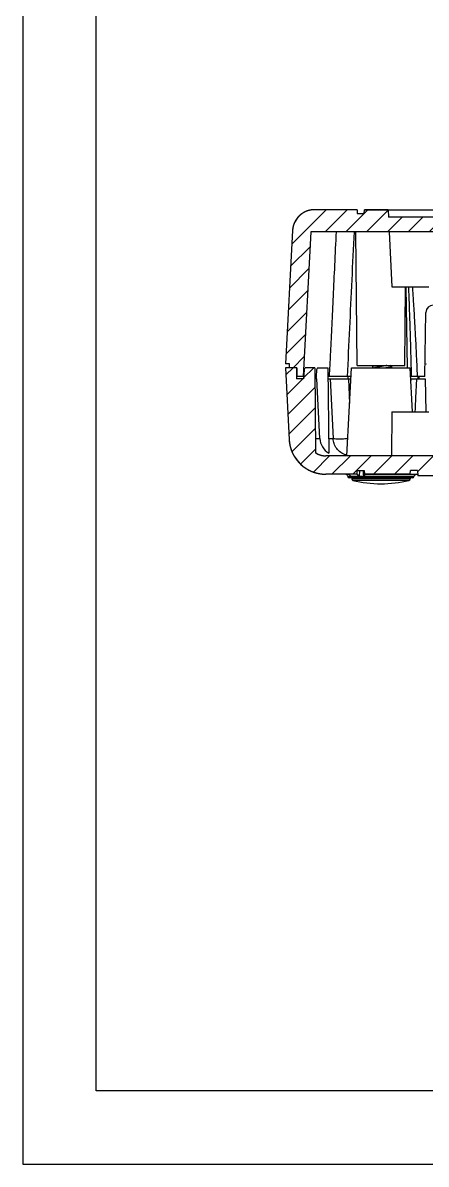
# Model space of a CAD drawing. Header units: millimetres. Extents: x 4625 to 5204, y 1432 to 1835.
# Drawn here: x 4625.1 to 4680, y 1432.5 to 1587.8 of the extents above; entities that cross this region are included whole.
import ezdxf

# ---------------------------------------------------------------- set-up
doc = ezdxf.new("R2010")
doc.units = ezdxf.units.MM
doc.layers.add('from', color=7, linetype='Continuous')
pattern_1 = [(45, (3879.0956, 1244.5771), (-1.4142136, 1.4142136), [])]

msp = doc.modelspace()

# ---------------------------------------------------------------- hatches: boundary and pattern name
at = {"linetype": 'Continuous'}
h = msp.add_hatch(dxfattribs=at)
h.set_pattern_fill('DEFAULT__2', color=5, scale=2, angle=45, style=0, pattern_type=0)
h.set_pattern_definition(pattern_1)
edge = h.paths.add_edge_path()
edge.add_line((4662.392, 1540.878), (4661.389, 1540.878))
edge.add_line((4661.389, 1540.878), (4661.383, 1541.378))
edge.add_line((4661.383, 1541.378), (4660.865, 1541.378))
edge.add_line((4661.817, 1559.535), (4660.865, 1541.378))
edge.add_spline(control_points=[(4664.813, 1562.378), (4663.127, 1562.378), (4661.905, 1561.218), (4661.817, 1559.535)], knot_values=[0, 0, 0, 0, 1, 1, 1, 1], weights=[1, 0.8169162, 0.8169162, 1], degree=3, periodic=0)
edge.add_line((4670.589, 1562.378), (4664.813, 1562.378))
edge.add_line((4670.589, 1562.378), (4670.615, 1561.878))
edge.add_line((4670.615, 1561.878), (4671.563, 1561.878))
edge.add_line((4671.563, 1561.878), (4671.589, 1562.378))
edge.add_line((4674.839, 1562.378), (4671.589, 1562.378))
edge.add_line((4674.839, 1562.378), (4674.856, 1561.378))
edge.add_line((4754.821, 1561.378), (4674.856, 1561.378))
edge.add_line((4754.839, 1562.378), (4754.821, 1561.378))
edge.add_line((4758.089, 1562.378), (4754.839, 1562.378))
edge.add_line((4758.089, 1562.378), (4758.115, 1561.878))
edge.add_line((4758.115, 1561.878), (4759.063, 1561.878))
edge.add_line((4759.063, 1561.878), (4759.089, 1562.378))
edge.add_line((4764.865, 1562.378), (4759.089, 1562.378))
edge.add_spline(control_points=[(4764.865, 1562.378), (4766.55, 1562.378), (4767.773, 1561.218), (4767.861, 1559.535)], knot_values=[0, 0, 0, 0, 1, 1, 1, 1], weights=[1, 0.8169162, 0.8169162, 1], degree=3, periodic=0)
edge.add_line((4767.861, 1559.535), (4768.813, 1541.378))
edge.add_line((4768.813, 1541.378), (4768.295, 1541.378))
edge.add_line((4768.295, 1541.378), (4768.289, 1540.878))
edge.add_line((4768.289, 1540.878), (4767.285, 1540.878))
edge.add_line((4767.264, 1539.678), (4767.285, 1540.878))
edge.add_line((4767.264, 1539.678), (4766.398, 1539.678))
edge.add_line((4765.366, 1559.378), (4766.398, 1539.678))
edge.add_line((4765.366, 1559.378), (4664.312, 1559.378))
edge.add_line((4664.312, 1559.378), (4663.279, 1539.678))
edge.add_line((4663.279, 1539.678), (4662.413, 1539.678))
edge.add_line((4662.413, 1539.678), (4662.392, 1540.878))
h = msp.add_hatch(dxfattribs=at)
h.set_pattern_fill('B', color=5, scale=2, angle=45, style=0, pattern_type=0)
h.set_pattern_definition(pattern_1)
edge = h.paths.add_edge_path()
edge.add_line((4664.839, 1540.878), (4663.55, 1540.878))
edge.add_line((4664.839, 1540.878), (4664.94, 1529.31))
edge.add_spline(control_points=[(4664.94, 1529.31), (4665.357, 1529.026), (4665.839, 1528.878), (4666.344, 1528.878)], knot_values=[0, 0, 0, 0, 1, 1, 1, 1], weights=[1, 0.9705965, 0.9705965, 1], degree=3, periodic=0)
edge.add_line((4763.334, 1528.878), (4666.344, 1528.878))
edge.add_spline(control_points=[(4764.738, 1529.31), (4764.321, 1529.026), (4763.838, 1528.878), (4763.334, 1528.878)], knot_values=[0, 0, 0, 0, 1, 1, 1, 1], weights=[1, 0.9705965, 0.9705965, 1], degree=3, periodic=0)
edge.add_line((4764.839, 1540.878), (4764.738, 1529.31))
edge.add_line((4766.128, 1540.878), (4764.839, 1540.878))
edge.add_line((4766.128, 1540.878), (4766.293, 1540.593))
edge.add_line((4766.293, 1540.593), (4766.357, 1539.378))
edge.add_line((4767.309, 1539.378), (4766.357, 1539.378))
edge.add_line((4767.335, 1540.878), (4767.309, 1539.378))
edge.add_line((4768.839, 1540.878), (4767.335, 1540.878))
edge.add_line((4768.839, 1540.878), (4768.327, 1531.117))
edge.add_spline(control_points=[(4768.327, 1531.117), (4768.18, 1528.312), (4766.143, 1526.378), (4763.334, 1526.378)], knot_values=[0, 0, 0, 0, 1, 1, 1, 1], weights=[1, 0.8169162, 0.8169162, 1], degree=3, periodic=0)
edge.add_line((4763.334, 1526.378), (4759.089, 1526.378))
edge.add_line((4759.089, 1526.378), (4759.063, 1526.878))
edge.add_line((4759.063, 1526.878), (4758.115, 1526.878))
edge.add_line((4758.115, 1526.878), (4758.089, 1526.378))
edge.add_line((4758.089, 1526.378), (4751.839, 1526.378))
edge.add_line((4751.839, 1526.378), (4751.83, 1526.878))
edge.add_line((4751.83, 1526.878), (4750.839, 1526.878))
edge.add_line((4750.839, 1526.878), (4750.827, 1526.178))
edge.add_line((4750.827, 1526.178), (4727.339, 1526.178))
edge.add_line((4727.335, 1526.378), (4727.339, 1526.178))
edge.add_line((4727.335, 1526.378), (4702.342, 1526.378))
edge.add_line((4702.342, 1526.378), (4702.339, 1526.178))
edge.add_line((4702.339, 1526.178), (4678.851, 1526.178))
edge.add_line((4678.839, 1526.878), (4678.851, 1526.178))
edge.add_line((4678.839, 1526.878), (4677.848, 1526.878))
edge.add_line((4677.839, 1526.378), (4677.848, 1526.878))
edge.add_line((4677.839, 1526.378), (4671.589, 1526.378))
edge.add_line((4671.563, 1526.878), (4671.589, 1526.378))
edge.add_line((4670.615, 1526.878), (4671.563, 1526.878))
edge.add_line((4670.589, 1526.378), (4670.615, 1526.878))
edge.add_line((4670.589, 1526.378), (4666.344, 1526.378))
edge.add_spline(control_points=[(4661.35, 1531.117), (4661.497, 1528.312), (4663.535, 1526.378), (4666.344, 1526.378)], knot_values=[0, 0, 0, 0, 1, 1, 1, 1], weights=[1, 0.8169162, 0.8169162, 1], degree=3, periodic=0)
edge.add_line((4660.839, 1540.878), (4661.35, 1531.117))
edge.add_line((4662.342, 1540.878), (4660.839, 1540.878))
edge.add_line((4662.342, 1540.878), (4662.368, 1539.378))
edge.add_line((4663.321, 1539.378), (4662.368, 1539.378))
edge.add_line((4663.385, 1540.593), (4663.321, 1539.378))
edge.add_line((4663.385, 1540.593), (4663.55, 1540.878))

# ---------------------------------------------------------------- linework, layer by layer
at = {"color": 7, "linetype": 'Continuous'}
for p, q in [((4670.589, 1562.378), (4664.813, 1562.378)), ((4670.589, 1562.378), (4664.813, 1562.378)), ((4670.589, 1562.378), (4670.615, 1561.878)), ((4670.589, 1562.378), (4670.615, 1561.878)), ((4670.615, 1561.878), (4671.563, 1561.878)), ((4670.615, 1561.878), (4671.563, 1561.878)), ((4671.563, 1561.878), (4671.589, 1562.378)), ((4671.563, 1561.878), (4671.589, 1562.378)), ((4671.589, 1562.378), (4758.089, 1562.378)), ((4674.839, 1562.378), (4671.589, 1562.378)), ((4674.839, 1562.378), (4674.856, 1561.378)), ((4674.839, 1562.378), (4674.856, 1561.378)), ((4754.821, 1561.378), (4674.856, 1561.378)), ((4754.821, 1561.378), (4674.856, 1561.378)), ((4661.817, 1559.535), (4660.865, 1541.378)), ((4661.817, 1559.535), (4660.865, 1541.378)), ((4664.312, 1559.378), (4663.279, 1539.678)), ((4664.312, 1559.378), (4663.279, 1539.678)), ((4765.366, 1559.378), (4664.312, 1559.378)), ((4765.366, 1559.378), (4664.312, 1559.378)), ((4670.589, 1541.178), (4670.43, 1559.378)), ((4674.946, 1559.378), (4675.339, 1551.878)), ((4675.339, 1551.878), (4680.339, 1551.878)), ((4677.089, 1541.178), (4677.182, 1551.878)), ((4677.468, 1540.878), (4677.276, 1551.878)), ((4679.818, 1539.678), (4679.97, 1548.396)), ((4661.383, 1541.378), (4660.865, 1541.378)), ((4661.383, 1541.378), (4660.865, 1541.378)), ((4661.389, 1540.878), (4661.383, 1541.378)), ((4661.389, 1540.878), (4661.383, 1541.378)), ((4670.589, 1541.178), (4677.089, 1541.178)), ((4672.739, 1540.878), (4672.739, 1541.178)), ((4672.739, 1541.178), (4672.739, 1540.878)), ((4675.309, 1541.113), (4675.199, 1541.178)), ((4675.339, 1541.078), (4675.309, 1541.113)), ((4675.339, 1540.978), (4675.339, 1541.078)), ((4662.392, 1540.878), (4660.839, 1540.878)), ((4660.839, 1540.878), (4661.35, 1531.117)), ((4662.342, 1540.878), (4660.839, 1540.878)), ((4660.839, 1540.878), (4661.35, 1531.117)), ((4662.392, 1540.878), (4661.389, 1540.878)), ((4662.342, 1540.878), (4662.368, 1539.378)), ((4662.342, 1540.878), (4662.368, 1539.378)), ((4662.392, 1540.878), (4662.413, 1539.678)), ((4662.413, 1539.678), (4662.392, 1540.878)), ((4663.337, 1539.678), (4662.413, 1539.678)), ((4663.279, 1539.678), (4662.413, 1539.678)), ((4663.385, 1540.593), (4663.321, 1539.378)), ((4663.385, 1540.593), (4663.321, 1539.378)), ((4663.385, 1540.593), (4663.55, 1540.878)), ((4663.385, 1540.593), (4663.55, 1540.878)), ((4664.839, 1540.878), (4663.55, 1540.878)), ((4664.839, 1540.878), (4663.55, 1540.878)), ((4664.839, 1540.878), (4664.94, 1529.31)), ((4664.839, 1540.878), (4664.94, 1529.31)), ((4665.02, 1539.678), (4664.849, 1539.678)), ((4665.02, 1539.678), (4665.004, 1539.378)), ((4665.068, 1540.593), (4665.02, 1539.678)), ((4665.233, 1540.878), (4665.068, 1540.593)), ((4665.233, 1540.878), (4666.639, 1540.878)), ((4666.639, 1540.878), (4666.74, 1529.237)), ((4669.292, 1539.678), (4666.649, 1539.678)), ((4666.868, 1540.867), (4666.812, 1539.678)), ((4669.211, 1528.898), (4669.839, 1540.878)), ((4669.776, 1539.678), (4669.296, 1539.678)), ((4669.353, 1539.678), (4669.353, 1539.378)), ((4669.839, 1540.878), (4677.839, 1540.878)), ((4675.199, 1540.878), (4675.309, 1540.943)), ((4675.309, 1540.943), (4675.339, 1540.978)), ((4678.153, 1534.878), (4677.839, 1540.878)), ((4679.818, 1539.678), (4677.902, 1539.678)), ((4677.941, 1540.881), (4677.974, 1539.678)), ((4678.86, 1539.68), (4678.865, 1539.378)), ((4678.977, 1539.678), (4678.983, 1539.378)), ((4678.998, 1539.678), (4679.004, 1539.378)), ((4663.321, 1539.378), (4662.368, 1539.378)), ((4663.321, 1539.378), (4662.368, 1539.378)), ((4665.104, 1539.378), (4664.852, 1539.378)), ((4665.531, 1531.247), (4665.104, 1539.378)), ((4666.652, 1539.378), (4669.76, 1539.378)), ((4666.94, 1539.378), (4667.326, 1531.247)), ((4669.424, 1539.378), (4669.584, 1536.014)), ((4677.917, 1539.378), (4679.865, 1539.378)), ((4677.936, 1539.378), (4677.93, 1539.13)), ((4679.865, 1539.378), (4679.944, 1534.878)), ((4675.339, 1534.878), (4675.287, 1528.878)), ((4675.339, 1534.878), (4680.339, 1534.878)), ((4664.923, 1531.247), (4665.531, 1531.247)), ((4666.723, 1531.247), (4667.326, 1531.247)), ((4763.334, 1528.878), (4666.344, 1528.878)), ((4763.334, 1528.878), (4666.344, 1528.878)), ((4670.589, 1526.378), (4666.344, 1526.378)), ((4670.589, 1526.378), (4666.344, 1526.378)), ((4678.142, 1525.878), (4669.535, 1525.878)), ((4669.865, 1525.878), (4669.868, 1525.732)), ((4669.865, 1525.878), (4669.868, 1525.732)), ((4677.81, 1525.732), (4669.868, 1525.732)), ((4677.658, 1525.541), (4670.02, 1525.541)), ((4670.589, 1526.378), (4670.615, 1526.878)), ((4670.589, 1526.378), (4670.615, 1526.878)), ((4670.615, 1526.878), (4671.563, 1526.878)), ((4670.615, 1526.878), (4671.563, 1526.878)), ((4670.943, 1526.878), (4670.903, 1526.075)), ((4671.508, 1526.075), (4670.903, 1526.075)), ((4671.489, 1526.453), (4671.468, 1526.878)), ((4671.508, 1526.075), (4671.489, 1526.453)), ((4671.563, 1526.878), (4671.589, 1526.378)), ((4671.563, 1526.878), (4671.589, 1526.378)), ((4671.589, 1526.378), (4678.848, 1526.378)), ((4677.839, 1526.378), (4671.589, 1526.378)), ((4671.595, 1526.255), (4671.591, 1526.345)), ((4677.862, 1526.045), (4671.591, 1526.06)), ((4677.813, 1525.878), (4677.81, 1525.732)), ((4677.813, 1525.878), (4677.81, 1525.732)), ((4677.839, 1526.378), (4677.848, 1526.878)), ((4677.839, 1526.378), (4677.848, 1526.878)), ((4678.839, 1526.878), (4677.848, 1526.878)), ((4678.839, 1526.878), (4677.848, 1526.878)), ((4678.34, 1526.045), (4677.862, 1526.045)), ((4678.839, 1526.878), (4678.851, 1526.178)), ((4678.839, 1526.878), (4678.851, 1526.178)), ((4750.827, 1526.178), (4678.851, 1526.178)), ((4702.339, 1526.178), (4678.851, 1526.178))]:
    msp.add_line(p, q, dxfattribs=at)
for points in [[(4669.089, 1526.378), (4669.156, 1526.346), (4669.246, 1526.267)], [(4669.246, 1526.267), (4669.316, 1526.144), (4669.337, 1526.055)]]:
    msp.add_lwpolyline(points, dxfattribs=at)
for centre, radius, start, end in [((4664.813, 1559.378), 3, 90, 177), ((4680.97, 1548.378), 1, 90, 179), ((4666.344, 1531.378), 5, 183, 270), ((4668.027, 1531.38), 2.499, 183.03153, 239.02541), ((4666.344, 1531.378), 2.5, 235.83965, 270), ((4669.808, 1531.351), 2.472, 252.31105, 256.18302), ((4669.535, 1526.078), 0.2, 186.58714, 270), ((4670.068, 1525.735), 0.2, 181, 256.18294), ((4673.839, 1541.07), 15.991, 256.18294, 283.81706), ((4677.61, 1525.735), 0.2, 283.81706, 359), ((4678.142, 1526.078), 0.2, 270, 350.40593), ((4678.734, 1525.978), 0.4, 90, 170.40593)]:
    msp.add_arc(centre, radius, start, end, dxfattribs=at)
msp.add_ellipse((4680.998, 1541.378), major_axis=(1, 0), ratio=0.9998476, start_param=3.124142, end_param=3.1590433, dxfattribs=at)
for points, start_tangent, end_tangent in [([(4664.813, 1562.378), (4664.78, 1562.378), (4664.748, 1562.378), (4664.715, 1562.377), (4664.682, 1562.376), (4664.65, 1562.374), (4664.617, 1562.372), (4664.584, 1562.37), (4664.55, 1562.367), (4664.517, 1562.364), (4664.484, 1562.36), (4664.45, 1562.356), (4664.417, 1562.352), (4664.383, 1562.347), (4664.35, 1562.342), (4664.316, 1562.337), (4664.282, 1562.331), (4664.248, 1562.325), (4664.214, 1562.318), (4664.181, 1562.311), (4664.147, 1562.304), (4664.113, 1562.296), (4664.079, 1562.287), (4664.045, 1562.278), (4664.011, 1562.269), (4663.977, 1562.26), (4663.943, 1562.25), (4663.909, 1562.239), (4663.875, 1562.228), (4663.842, 1562.217), (4663.808, 1562.205), (4663.774, 1562.193), (4663.74, 1562.18), (4663.707, 1562.167), (4663.673, 1562.154), (4663.64, 1562.14), (4663.607, 1562.125), (4663.574, 1562.111), (4663.541, 1562.095), (4663.508, 1562.08), (4663.475, 1562.064), (4663.442, 1562.047), (4663.41, 1562.03), (4663.377, 1562.013), (4663.345, 1561.995), (4663.313, 1561.977), (4663.281, 1561.958), (4663.249, 1561.939), (4663.218, 1561.919), (4663.187, 1561.9), (4663.156, 1561.879), (4663.125, 1561.859), (4663.094, 1561.837), (4663.064, 1561.816), (4663.034, 1561.794), (4663.004, 1561.772), (4662.974, 1561.749), (4662.945, 1561.726), (4662.916, 1561.703), (4662.887, 1561.679), (4662.858, 1561.655), (4662.83, 1561.63), (4662.802, 1561.605), (4662.775, 1561.58), (4662.747, 1561.554), (4662.721, 1561.529), (4662.694, 1561.502), (4662.668, 1561.476), (4662.642, 1561.449), (4662.616, 1561.422), (4662.591, 1561.394), (4662.566, 1561.366), (4662.541, 1561.338), (4662.517, 1561.31), (4662.493, 1561.281), (4662.47, 1561.252), (4662.447, 1561.223), (4662.424, 1561.194), (4662.402, 1561.164), (4662.38, 1561.134), (4662.358, 1561.104), (4662.337, 1561.073), (4662.317, 1561.043), (4662.296, 1561.012), (4662.276, 1560.981), (4662.257, 1560.95), (4662.238, 1560.918), (4662.219, 1560.887), (4662.201, 1560.855), (4662.183, 1560.823), (4662.166, 1560.791), (4662.149, 1560.759), (4662.132, 1560.726), (4662.116, 1560.694), (4662.101, 1560.661), (4662.085, 1560.628), (4662.071, 1560.596), (4662.056, 1560.563), (4662.042, 1560.53), (4662.029, 1560.497), (4662.016, 1560.463), (4662.003, 1560.43), (4661.991, 1560.397), (4661.979, 1560.364), (4661.968, 1560.33), (4661.957, 1560.297), (4661.946, 1560.263), (4661.936, 1560.23), (4661.926, 1560.196), (4661.917, 1560.163), (4661.908, 1560.129), (4661.9, 1560.096), (4661.892, 1560.063), (4661.884, 1560.029), (4661.877, 1559.996), (4661.87, 1559.962), (4661.864, 1559.929), (4661.858, 1559.896), (4661.852, 1559.863), (4661.847, 1559.83), (4661.842, 1559.797), (4661.837, 1559.764), (4661.833, 1559.731), (4661.83, 1559.698), (4661.826, 1559.665), (4661.823, 1559.633), (4661.821, 1559.6), (4661.819, 1559.568), (4661.817, 1559.535)], (-1, 0), (-0.052336, -0.9986295)), ([(4667.747, 1559.378), (4667.531, 1554.829), (4667.33, 1550.592), (4667.143, 1546.649), (4666.969, 1542.989), (4666.868, 1540.867)], (-0.0474533, -0.9988735), (-0.047395, -0.9988762)), ([(4669.296, 1539.678), (4669.608, 1546.249), (4669.92, 1552.816), (4670.232, 1559.378)], (0.0474074, 0.9988756), (0.0474694, 0.9988727)), ([(4677.588, 1551.878), (4677.598, 1551.607), (4677.624, 1550.929), (4677.651, 1550.198), (4677.679, 1549.407), (4677.708, 1548.548), (4677.739, 1547.613), (4677.772, 1546.59), (4677.808, 1545.46), (4677.846, 1544.206), (4677.886, 1542.824), (4677.929, 1541.32), (4677.941, 1540.881)], (0.0390031, -0.9992391), (0.0276486, -0.9996177)), ([(4678.109, 1551.878), (4678.127, 1551.637), (4678.176, 1550.957), (4678.226, 1550.225), (4678.278, 1549.432), (4678.332, 1548.571), (4678.388, 1547.634), (4678.446, 1546.608), (4678.508, 1545.475), (4678.573, 1544.218), (4678.641, 1542.832), (4678.711, 1541.325), (4678.784, 1539.678)], (0.0745604, -0.9972165), (0.0427629, -0.9990852)), ([(4674.641, 1541.177), (4674.57, 1541.161), (4674.382, 1541.125), (4674.168, 1541.087), (4673.94, 1541.05), (4673.713, 1541.014), (4673.491, 1540.978), (4673.281, 1540.941), (4673.096, 1540.904), (4672.987, 1540.879)], (-0.9742734, -0.2253692), (-0.9693585, -0.2456505)), ([(4674.459, 1540.878), (4674.656, 1540.904), (4674.893, 1540.94), (4675.086, 1540.975), (4675.228, 1541.011), (4675.313, 1541.046), (4675.338, 1541.078)], (0.9919526, 0.1266101), (0.1386677, 0.990339)), ([(4675.099, 1540.878), (4675.228, 1540.911), (4675.309, 1540.943)], (0.9736515, 0.228041), (0.8089456, 0.5878835)), ([(4678.674, 1539.378), (4678.621, 1538.192), (4678.57, 1537.064), (4678.522, 1535.99), (4678.477, 1534.973), (4678.473, 1534.878)], (-0.0446902, -0.9990009), (-0.0450206, -0.9989861)), ([(4661.35, 1531.117), (4661.354, 1531.063), (4661.357, 1531.009), (4661.362, 1530.955), (4661.367, 1530.9), (4661.372, 1530.846), (4661.378, 1530.791), (4661.385, 1530.736), (4661.392, 1530.681), (4661.4, 1530.626), (4661.409, 1530.571), (4661.419, 1530.516), (4661.429, 1530.46), (4661.439, 1530.405), (4661.451, 1530.349), (4661.463, 1530.294), (4661.475, 1530.238), (4661.489, 1530.182), (4661.503, 1530.126), (4661.518, 1530.071), (4661.533, 1530.015), (4661.549, 1529.959), (4661.566, 1529.903), (4661.584, 1529.848), (4661.602, 1529.792), (4661.621, 1529.736), (4661.641, 1529.681), (4661.661, 1529.625), (4661.682, 1529.57), (4661.704, 1529.515), (4661.726, 1529.46), (4661.75, 1529.405), (4661.774, 1529.35), (4661.798, 1529.295), (4661.824, 1529.24), (4661.85, 1529.186), (4661.877, 1529.132), (4661.904, 1529.078), (4661.932, 1529.024), (4661.961, 1528.971), (4661.991, 1528.918), (4662.021, 1528.865), (4662.052, 1528.812), (4662.084, 1528.76), (4662.117, 1528.708), (4662.15, 1528.656), (4662.184, 1528.604), (4662.218, 1528.553), (4662.253, 1528.503), (4662.289, 1528.452), (4662.326, 1528.402), (4662.363, 1528.353), (4662.401, 1528.304), (4662.439, 1528.255), (4662.478, 1528.207), (4662.518, 1528.159), (4662.558, 1528.112), (4662.599, 1528.065), (4662.641, 1528.019), (4662.683, 1527.973), (4662.725, 1527.928), (4662.769, 1527.883), (4662.812, 1527.838), (4662.857, 1527.795), (4662.902, 1527.751), (4662.947, 1527.709), (4662.993, 1527.667), (4663.04, 1527.625), (4663.087, 1527.584), (4663.134, 1527.544), (4663.182, 1527.504), (4663.231, 1527.465), (4663.28, 1527.427), (4663.329, 1527.389), (4663.379, 1527.352), (4663.429, 1527.316), (4663.48, 1527.28), (4663.531, 1527.245), (4663.582, 1527.21), (4663.634, 1527.176), (4663.686, 1527.143), (4663.738, 1527.111), (4663.791, 1527.079), (4663.844, 1527.048), (4663.898, 1527.017), (4663.951, 1526.988), (4664.005, 1526.959), (4664.06, 1526.931), (4664.114, 1526.903), (4664.169, 1526.876), (4664.224, 1526.85), (4664.279, 1526.825), (4664.334, 1526.8), (4664.389, 1526.776), (4664.445, 1526.753), (4664.501, 1526.73), (4664.557, 1526.708), (4664.613, 1526.687), (4664.669, 1526.667), (4664.725, 1526.647), (4664.782, 1526.629), (4664.838, 1526.61), (4664.895, 1526.593), (4664.951, 1526.576), (4665.008, 1526.56), (4665.064, 1526.545), (4665.121, 1526.53), (4665.177, 1526.516), (4665.234, 1526.503), (4665.29, 1526.491), (4665.347, 1526.479), (4665.403, 1526.468), (4665.46, 1526.457), (4665.516, 1526.447), (4665.572, 1526.438), (4665.628, 1526.43), (4665.684, 1526.422), (4665.74, 1526.415), (4665.796, 1526.408), (4665.851, 1526.403), (4665.907, 1526.397), (4665.962, 1526.393), (4666.017, 1526.389), (4666.072, 1526.386), (4666.127, 1526.383), (4666.181, 1526.381), (4666.236, 1526.38), (4666.29, 1526.379), (4666.344, 1526.378)], (0.052336, -0.9986295), (1, 0)), ([(4667.326, 1531.247), (4667.505, 1531.219), (4667.882, 1531.204), (4668.425, 1531.204), (4669.087, 1531.219), (4669.333, 1531.227)], (0.9047129, -0.4260218), (0.9993104, 0.0371306)), ([(4669.057, 1528.996), (4668.371, 1529.339), (4667.825, 1529.872), (4667.469, 1530.534), (4667.326, 1531.247)], (-0.9526974, 0.3039204), (-0.0520841, 0.9986427)), ([(4664.94, 1529.31), (4664.959, 1529.297), (4664.978, 1529.284), (4664.997, 1529.272), (4665.017, 1529.259), (4665.037, 1529.247), (4665.056, 1529.235), (4665.076, 1529.223), (4665.096, 1529.212), (4665.116, 1529.2), (4665.137, 1529.189), (4665.157, 1529.178), (4665.178, 1529.167), (4665.198, 1529.156), (4665.219, 1529.146), (4665.24, 1529.135), (4665.261, 1529.125), (4665.282, 1529.115), (4665.303, 1529.105), (4665.324, 1529.096), (4665.346, 1529.086), (4665.367, 1529.077), (4665.389, 1529.068), (4665.41, 1529.059), (4665.432, 1529.05), (4665.454, 1529.042), (4665.476, 1529.034), (4665.498, 1529.026), (4665.52, 1529.018), (4665.542, 1529.01), (4665.565, 1529.003), (4665.587, 1528.996), (4665.609, 1528.989), (4665.632, 1528.982), (4665.654, 1528.975), (4665.677, 1528.969), (4665.7, 1528.963), (4665.722, 1528.957), (4665.745, 1528.951), (4665.768, 1528.946), (4665.791, 1528.94), (4665.813, 1528.935), (4665.836, 1528.93), (4665.859, 1528.926), (4665.882, 1528.921), (4665.905, 1528.917), (4665.928, 1528.913), (4665.951, 1528.909), (4665.974, 1528.906), (4665.997, 1528.902), (4666.021, 1528.899), (4666.044, 1528.896), (4666.067, 1528.894), (4666.09, 1528.891), (4666.113, 1528.889), (4666.136, 1528.887), (4666.159, 1528.885), (4666.182, 1528.884), (4666.205, 1528.882), (4666.229, 1528.881), (4666.252, 1528.88), (4666.275, 1528.879), (4666.298, 1528.879), (4666.321, 1528.878), (4666.344, 1528.878)], (0.8274693, -0.5615109), (1, 0)), ([(4669.429, 1526.05), (4669.337, 1526.055)], (-0.9762272, -0.2167499), (-0.1204914, 0.9927144)), ([(4669.342, 1526.378), (4669.507, 1526.335), (4669.637, 1526.216), (4669.704, 1526.045)], (1, 0), (0.1534559, -0.9881555)), ([(4669.704, 1526.045), (4669.429, 1526.05)], (-1, 0.0000298), (-0.9762272, -0.2167499)), ([(4670.903, 1526.052), (4670.423, 1526.045), (4670.02, 1526.045), (4669.704, 1526.045)], (-1, 0.0000044), (-1, 0)), ([(4670.903, 1526.052), (4670.879, 1526.07), (4670.857, 1526.094), (4670.834, 1526.122), (4670.809, 1526.153), (4670.781, 1526.187), (4670.749, 1526.223), (4670.714, 1526.26), (4670.676, 1526.297), (4670.637, 1526.332), (4670.589, 1526.375)], (-0.8606491, 0.5091985), (0.0523359, 0.9986295)), ([(4671.594, 1526.218), (4671.587, 1526.183), (4671.577, 1526.15), (4671.565, 1526.12), (4671.55, 1526.092), (4671.532, 1526.069), (4671.509, 1526.058)], (-0.1220648, -0.9925221), (-1, 0)), ([(4671.509, 1526.067), (4671.544, 1526.045), (4671.591, 1526.06)], (0.7466453, -0.6652224), (0.221731, 0.9751079)), ([(4671.595, 1526.255), (4671.594, 1526.218)], (0.052336, -0.9986295), (-0.1220648, -0.9925221))]:
    msp.add_spline(points, degree=3, dxfattribs=dict(at, start_tangent=start_tangent, end_tangent=end_tangent))
at = {"layer": 'from'}
for p, q in [((4625.124, 1834.827), (4625.124, 1432.468)), ((4635.104, 1442.447), (4635.104, 1824.848)), ((5194.229, 1442.447), (4635.104, 1442.447)), ((4625.124, 1432.468), (5204.209, 1432.468))]:
    msp.add_line(p, q, dxfattribs=at)

doc.saveas('drawing.dxf')
